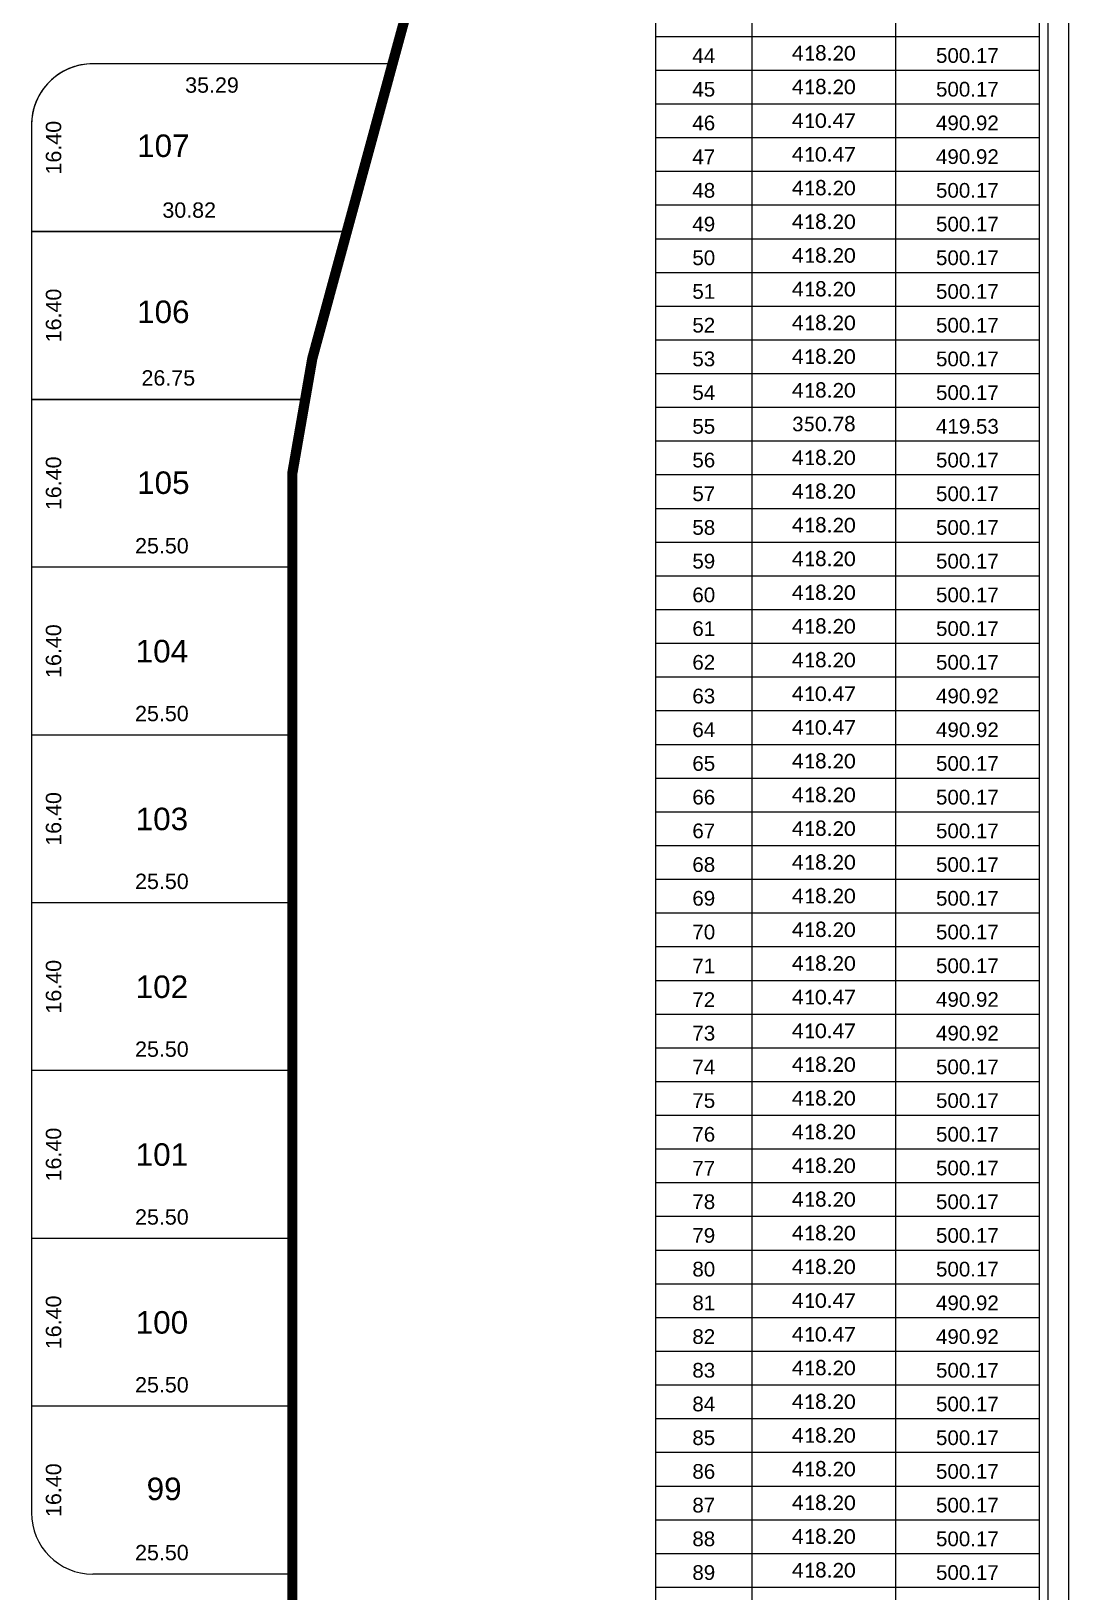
# Model space of a CAD drawing. Header units: metres. Extents: x -20425 to -20124, y -3531 to -2919.
# Drawn here: x -20225.9 to -20124.4, y -3223.7 to -3071.2 of the extents above; entities that cross this region are included whole.
import ezdxf
from ezdxf.enums import TextEntityAlignment as Align

# ---------------------------------------------------------------- set-up
doc = ezdxf.new("R2010")
doc.units = ezdxf.units.M
doc.header["$MEASUREMENT"] = 0
doc.header["$PDMODE"] = 32
doc.header["$PDSIZE"] = 1
doc.layers.add('DIMENTION', color=6, linetype='Continuous')
doc.layers.add('TEXT', color=7, linetype='Continuous')
doc.styles.add('ARIAL', font='arial.ttf', dxfattribs={"height": 1.5})
doc.dimstyles.new('Copy of STANDARD', dxfattribs={"dimtxt": 1.5, "dimasz": 0.5, "dimexe": 0.2, "dimexo": 0.3, "dimgap": 0.09, "dimtad": 0, "dimzin": 0, "dimdsep": 46, "dimtxsty": 'ARIAL', "dimblk1": 'OPEN', "dimblk2": 'OPEN', "dimsah": 1, "dimcen": 0.09, "dimse1": 1, "dimse2": 1, "dimsd1": 1, "dimsd2": 1, "dimadec": 0, "dimazin": 0, "dimtfac": 1, "dimtofl": 0, "dimtmove": 2, "dimatfit": 3, "dimldrblk": 'OPEN', "dimfxl": 0.2, "dimtolj": 1, "dimtzin": 0, "dimarcsym": 0})

# ---------------------------------------------------------------- blocks, each defined once
blk = doc.blocks.new('*D860')
at = {"layer": 'Defpoints', "color": 0, "linetype": 'Continuous', "transparency": 16777216}
for p in [(-20199.08, -3105.11), (-20225.84, -3107.2), (-20199.08, -3107.2)]:
    blk.add_point(p, dxfattribs=at)
at = {"layer": 'DIMENTION', "color": 0, "linetype": 'Continuous', "transparency": 16777216, "insert": (-20212.46, -3105.11), "char_height": 1.5, "attachment_point": 5, "style": 'ARIAL'}
blk.add_mtext('\\A1;26.75', dxfattribs=at)
blk = doc.blocks.new('_OPEN')
at = {"color": 0, "linetype": 'ByBlock'}
for p, q in [((-1, 0.17), (0, 0)), ((0, 0), (-1, -0.17)), ((0, 0), (-1, 0))]:
    blk.add_line(p, q, dxfattribs=at)
blk = doc.blocks.new('*D861')
at = {"layer": 'Defpoints', "color": 0, "linetype": 'Continuous', "transparency": 16777216}
for p in [(-20225.84, -3090.8), (-20223.67, -3090.8), (-20225.84, -3107.2)]:
    blk.add_point(p, dxfattribs=at)
at = {"layer": 'DIMENTION', "color": 0, "linetype": 'Continuous', "transparency": 16777216, "insert": (-20223.67, -3099), "char_height": 1.5, "attachment_point": 5, "rotation": 90, "style": 'ARIAL'}
blk.add_mtext('\\A1;16.40', dxfattribs=at)
blk = doc.blocks.new('*D862')
at = {"layer": 'Defpoints', "color": 0, "linetype": 'Continuous', "transparency": 16777216}
for p in [(-20200.34, -3121.51), (-20225.84, -3123.6), (-20200.34, -3123.6)]:
    blk.add_point(p, dxfattribs=at)
at = {"layer": 'DIMENTION', "color": 0, "linetype": 'Continuous', "transparency": 16777216, "insert": (-20213.09, -3121.51), "char_height": 1.5, "attachment_point": 5, "style": 'ARIAL'}
blk.add_mtext('\\A1;25.50', dxfattribs=at)
blk = doc.blocks.new('*D863')
at = {"layer": 'Defpoints', "color": 0, "linetype": 'Continuous', "transparency": 16777216}
for p in [(-20225.84, -3107.2), (-20223.67, -3107.2), (-20225.84, -3123.6)]:
    blk.add_point(p, dxfattribs=at)
at = {"layer": 'DIMENTION', "color": 0, "linetype": 'Continuous', "transparency": 16777216, "insert": (-20223.67, -3115.4), "char_height": 1.5, "attachment_point": 5, "rotation": 90, "style": 'ARIAL'}
blk.add_mtext('\\A1;16.40', dxfattribs=at)
blk = doc.blocks.new('*D864')
at = {"layer": 'Defpoints', "color": 0, "linetype": 'Continuous', "transparency": 16777216}
for p in [(-20200.34, -3137.91), (-20225.84, -3140), (-20200.34, -3140)]:
    blk.add_point(p, dxfattribs=at)
at = {"layer": 'DIMENTION', "color": 0, "linetype": 'Continuous', "transparency": 16777216, "insert": (-20213.09, -3137.91), "char_height": 1.5, "attachment_point": 5, "style": 'ARIAL'}
blk.add_mtext('\\A1;25.50', dxfattribs=at)
blk = doc.blocks.new('*D865')
at = {"layer": 'Defpoints', "color": 0, "linetype": 'Continuous', "transparency": 16777216}
for p in [(-20225.84, -3123.6), (-20223.67, -3123.6), (-20225.84, -3140)]:
    blk.add_point(p, dxfattribs=at)
at = {"layer": 'DIMENTION', "color": 0, "linetype": 'Continuous', "transparency": 16777216, "insert": (-20223.67, -3131.8), "char_height": 1.5, "attachment_point": 5, "rotation": 90, "style": 'ARIAL'}
blk.add_mtext('\\A1;16.40', dxfattribs=at)
blk = doc.blocks.new('*D866')
at = {"layer": 'Defpoints', "color": 0, "linetype": 'Continuous', "transparency": 16777216}
for p in [(-20200.34, -3154.31), (-20225.84, -3156.4), (-20200.34, -3156.4)]:
    blk.add_point(p, dxfattribs=at)
at = {"layer": 'DIMENTION', "color": 0, "linetype": 'Continuous', "transparency": 16777216, "insert": (-20213.09, -3154.31), "char_height": 1.5, "attachment_point": 5, "style": 'ARIAL'}
blk.add_mtext('\\A1;25.50', dxfattribs=at)
blk = doc.blocks.new('*D867')
at = {"layer": 'Defpoints', "color": 0, "linetype": 'Continuous', "transparency": 16777216}
for p in [(-20225.84, -3140), (-20223.67, -3140), (-20225.84, -3156.4)]:
    blk.add_point(p, dxfattribs=at)
at = {"layer": 'DIMENTION', "color": 0, "linetype": 'Continuous', "transparency": 16777216, "insert": (-20223.67, -3148.2), "char_height": 1.5, "attachment_point": 5, "rotation": 90, "style": 'ARIAL'}
blk.add_mtext('\\A1;16.40', dxfattribs=at)
blk = doc.blocks.new('*D868')
at = {"layer": 'Defpoints', "color": 0, "linetype": 'Continuous', "transparency": 16777216}
for p in [(-20200.34, -3170.71), (-20225.84, -3172.8), (-20200.34, -3172.8)]:
    blk.add_point(p, dxfattribs=at)
at = {"layer": 'DIMENTION', "color": 0, "linetype": 'Continuous', "transparency": 16777216, "insert": (-20213.09, -3170.71), "char_height": 1.5, "attachment_point": 5, "style": 'ARIAL'}
blk.add_mtext('\\A1;25.50', dxfattribs=at)
blk = doc.blocks.new('*D869')
at = {"layer": 'Defpoints', "color": 0, "linetype": 'Continuous', "transparency": 16777216}
for p in [(-20225.84, -3156.4), (-20223.67, -3156.4), (-20225.84, -3172.8)]:
    blk.add_point(p, dxfattribs=at)
at = {"layer": 'DIMENTION', "color": 0, "linetype": 'Continuous', "transparency": 16777216, "insert": (-20223.67, -3164.6), "char_height": 1.5, "attachment_point": 5, "rotation": 90, "style": 'ARIAL'}
blk.add_mtext('\\A1;16.40', dxfattribs=at)
blk = doc.blocks.new('*D870')
at = {"layer": 'Defpoints', "color": 0, "linetype": 'Continuous', "transparency": 16777216}
for p in [(-20200.34, -3187.11), (-20225.84, -3189.2), (-20200.34, -3189.2)]:
    blk.add_point(p, dxfattribs=at)
at = {"layer": 'DIMENTION', "color": 0, "linetype": 'Continuous', "transparency": 16777216, "insert": (-20213.09, -3187.11), "char_height": 1.5, "attachment_point": 5, "style": 'ARIAL'}
blk.add_mtext('\\A1;25.50', dxfattribs=at)
blk = doc.blocks.new('*D871')
at = {"layer": 'Defpoints', "color": 0, "linetype": 'Continuous', "transparency": 16777216}
for p in [(-20225.84, -3172.8), (-20223.67, -3172.8), (-20225.84, -3189.2)]:
    blk.add_point(p, dxfattribs=at)
at = {"layer": 'DIMENTION', "color": 0, "linetype": 'Continuous', "transparency": 16777216, "insert": (-20223.67, -3181), "char_height": 1.5, "attachment_point": 5, "rotation": 90, "style": 'ARIAL'}
blk.add_mtext('\\A1;16.40', dxfattribs=at)
blk = doc.blocks.new('*D872')
at = {"layer": 'Defpoints', "color": 0, "linetype": 'Continuous', "transparency": 16777216}
for p in [(-20200.34, -3203.51), (-20225.84, -3205.6), (-20200.34, -3205.6)]:
    blk.add_point(p, dxfattribs=at)
at = {"layer": 'DIMENTION', "color": 0, "linetype": 'Continuous', "transparency": 16777216, "insert": (-20213.09, -3203.51), "char_height": 1.5, "attachment_point": 5, "style": 'ARIAL'}
blk.add_mtext('\\A1;25.50', dxfattribs=at)
blk = doc.blocks.new('*D873')
at = {"layer": 'Defpoints', "color": 0, "linetype": 'Continuous', "transparency": 16777216}
for p in [(-20225.84, -3189.2), (-20223.67, -3189.2), (-20225.84, -3205.6)]:
    blk.add_point(p, dxfattribs=at)
at = {"layer": 'DIMENTION', "color": 0, "linetype": 'Continuous', "transparency": 16777216, "insert": (-20223.67, -3197.4), "char_height": 1.5, "attachment_point": 5, "rotation": 90, "style": 'ARIAL'}
blk.add_mtext('\\A1;16.40', dxfattribs=at)
blk = doc.blocks.new('*D874')
at = {"layer": 'Defpoints', "color": 0, "linetype": 'Continuous', "transparency": 16777216}
for p in [(-20200.34, -3219.91), (-20225.84, -3222), (-20200.34, -3222)]:
    blk.add_point(p, dxfattribs=at)
at = {"layer": 'DIMENTION', "color": 0, "linetype": 'Continuous', "transparency": 16777216, "insert": (-20213.09, -3219.91), "char_height": 1.5, "attachment_point": 5, "style": 'ARIAL'}
blk.add_mtext('\\A1;25.50', dxfattribs=at)
blk = doc.blocks.new('*D875')
at = {"layer": 'Defpoints', "color": 0, "linetype": 'Continuous', "transparency": 16777216}
for p in [(-20225.84, -3205.6), (-20223.67, -3205.6), (-20225.84, -3222)]:
    blk.add_point(p, dxfattribs=at)
at = {"layer": 'DIMENTION', "color": 0, "linetype": 'Continuous', "transparency": 16777216, "insert": (-20223.67, -3213.8), "char_height": 1.5, "attachment_point": 5, "rotation": 90, "style": 'ARIAL'}
blk.add_mtext('\\A1;16.40', dxfattribs=at)
blk = doc.blocks.new('*D876')
at = {"layer": 'Defpoints', "color": 0, "linetype": 'Continuous', "transparency": 16777216}
for p in [(-20225.84, -3074.4), (-20190.55, -3074.4), (-20190.55, -3076.49)]:
    blk.add_point(p, dxfattribs=at)
at = {"layer": 'DIMENTION', "color": 0, "linetype": 'Continuous', "transparency": 16777216, "insert": (-20208.19, -3076.49), "char_height": 1.5, "attachment_point": 5, "style": 'ARIAL'}
blk.add_mtext('\\A1;35.29', dxfattribs=at)
blk = doc.blocks.new('*D877')
at = {"layer": 'Defpoints', "color": 0, "linetype": 'Continuous', "transparency": 16777216}
for p in [(-20225.84, -3074.4), (-20225.84, -3090.8), (-20223.67, -3090.8)]:
    blk.add_point(p, dxfattribs=at)
at = {"layer": 'DIMENTION', "color": 0, "linetype": 'Continuous', "transparency": 16777216, "insert": (-20223.67, -3082.6), "char_height": 1.5, "attachment_point": 5, "rotation": 90, "style": 'ARIAL'}
blk.add_mtext('\\A1;16.40', dxfattribs=at)
blk = doc.blocks.new('*D878')
at = {"layer": 'Defpoints', "color": 0, "linetype": 'Continuous', "transparency": 16777216}
for p in [(-20195.01, -3088.71), (-20225.84, -3090.8), (-20195.01, -3090.8)]:
    blk.add_point(p, dxfattribs=at)
at = {"layer": 'DIMENTION', "color": 0, "linetype": 'Continuous', "transparency": 16777216, "insert": (-20210.42, -3088.71), "char_height": 1.5, "attachment_point": 5, "style": 'ARIAL'}
blk.add_mtext('\\A1;30.82', dxfattribs=at)

msp = doc.modelspace()

# ---------------------------------------------------------------- linework, layer by layer
at = {"layer": 'DIMENTION', "color": 7, "linetype": 'Continuous'}
for p, q in [((-20164.832, -2921.022), (-20164.832, -3151.65)), ((-20164.832, -2921.022), (-20164.832, -3361.653)), ((-20127.339, -2921.022), (-20127.339, -3361.653)), ((-20155.42, -2923.891), (-20155.42, -3361.653)), ((-20141.38, -2926.972), (-20141.38, -3361.653)), ((-20164.832, -3071.724), (-20127.339, -3071.724)), ((-20164.832, -3075.019), (-20127.339, -3075.019)), ((-20164.832, -3078.313), (-20127.339, -3078.313)), ((-20164.832, -3081.608), (-20127.339, -3081.608)), ((-20164.832, -3084.903), (-20127.339, -3084.903)), ((-20164.832, -3088.197), (-20127.339, -3088.197)), ((-20164.832, -3091.492), (-20127.339, -3091.492)), ((-20164.832, -3094.786), (-20127.339, -3094.786)), ((-20164.832, -3098.081), (-20127.339, -3098.081)), ((-20164.832, -3101.376), (-20127.339, -3101.376)), ((-20164.832, -3104.67), (-20127.339, -3104.67)), ((-20164.832, -3107.965), (-20127.339, -3107.965)), ((-20164.832, -3111.26), (-20127.339, -3111.26)), ((-20164.832, -3114.554), (-20127.339, -3114.554)), ((-20164.832, -3117.849), (-20127.339, -3117.849)), ((-20164.832, -3121.144), (-20127.339, -3121.144)), ((-20164.832, -3124.438), (-20127.339, -3124.438)), ((-20164.832, -3127.733), (-20127.339, -3127.733)), ((-20164.832, -3131.028), (-20127.339, -3131.028)), ((-20164.832, -3134.322), (-20127.339, -3134.322)), ((-20164.832, -3137.617), (-20127.339, -3137.617)), ((-20164.832, -3140.912), (-20127.339, -3140.912)), ((-20164.832, -3144.206), (-20127.339, -3144.206)), ((-20164.832, -3147.501), (-20127.339, -3147.501)), ((-20164.832, -3150.795), (-20127.339, -3150.795)), ((-20164.832, -3154.09), (-20127.339, -3154.09)), ((-20164.832, -3157.385), (-20127.339, -3157.385)), ((-20164.832, -3160.679), (-20127.339, -3160.679)), ((-20164.832, -3163.974), (-20127.339, -3163.974)), ((-20164.832, -3167.269), (-20127.339, -3167.269)), ((-20164.832, -3170.563), (-20127.339, -3170.563)), ((-20164.832, -3173.858), (-20127.339, -3173.858)), ((-20164.832, -3177.153), (-20127.339, -3177.153)), ((-20164.832, -3180.447), (-20127.339, -3180.447)), ((-20164.832, -3183.742), (-20127.339, -3183.742)), ((-20164.832, -3187.037), (-20127.339, -3187.037)), ((-20164.832, -3190.331), (-20127.339, -3190.331)), ((-20164.832, -3193.626), (-20127.339, -3193.626)), ((-20164.832, -3196.921), (-20127.339, -3196.921)), ((-20164.832, -3200.215), (-20127.339, -3200.215)), ((-20164.832, -3203.51), (-20127.339, -3203.51)), ((-20164.832, -3206.804), (-20127.339, -3206.804)), ((-20164.832, -3210.099), (-20127.339, -3210.099)), ((-20164.832, -3213.394), (-20127.339, -3213.394)), ((-20164.832, -3216.688), (-20127.339, -3216.688)), ((-20164.832, -3219.983), (-20127.339, -3219.983)), ((-20164.832, -3223.278), (-20127.339, -3223.278))]:
    msp.add_line(p, q, dxfattribs=at)
at = {"layer": 'DIMENTION', "color": 0, "linetype": 'Continuous'}
msp.add_line((-20200.336, -3222.001), (-20219.836, -3222.001), dxfattribs=at)
for points in [[(-20424.811, -3531.341), (-20124.449, -3531.341), (-20124.449, -2918.531), (-20424.811, -2918.531)], [(-20422.811, -3529.341), (-20126.449, -3529.341), (-20126.449, -2920.531), (-20422.811, -2920.531)], [(-20225.821, -3090.801), (-20225.836, -3107.201), (-20199.083, -3107.201), (-20198.383, -3103.183), (-20195.012, -3090.801)]]:
    msp.add_lwpolyline(points, close=True, dxfattribs=at)
at = {"layer": 'DIMENTION', "color": 1, "linetype": 'Continuous', "const_width": 1}
msp.add_lwpolyline([(-20200.336, -3114.401), (-20198.383, -3103.183), (-20188.602, -3067.25), (-20186.137, -3062.401), (-20186.137, -3062.401), (-20181.429, -3053.138), (-20215.373, -2928.562), (-20215.373, -2928.562), (-20280.161, -2939.474), (-20308.053, -2954.902), (-20337.174, -2960.266), (-20370.873, -2962.89), (-20388.704, -2974.496), (-20392.97, -2978.16), (-20408.868, -2987.995), (-20400.042, -3118.314), (-20387.876, -3246.877), (-20389.246, -3311.003), (-20390.617, -3375.129), (-20389.471, -3521.815), (-20202.637, -3521.815), (-20200.336, -3475.953), (-20200.336, -3383.109), (-20200.336, -3335.901)], close=True, dxfattribs=at)
at = {"layer": 'DIMENTION', "color": 0, "linetype": 'Continuous'}
for points in [[(-20190.548, -3074.401), (-20219.836, -3074.401, 0.4142136), (-20225.836, -3080.401), (-20225.836, -3216.001)], [(-20190.548, -3074.401), (-20219.836, -3074.401, 0.4142136), (-20225.836, -3080.401), (-20225.836, -3090.801), (-20195.012, -3090.801), (-20190.548, -3074.401)]]:
    msp.add_lwpolyline(points, format="xyb", dxfattribs=at)
for points in [[(-20195.012, -3090.801), (-20225.836, -3090.801)], [(-20199.083, -3107.201), (-20225.836, -3107.201)], [(-20200.336, -3123.601), (-20225.836, -3123.601)], [(-20200.336, -3123.601), (-20225.836, -3123.601)], [(-20200.336, -3140.001), (-20225.836, -3140.001)], [(-20200.336, -3156.401), (-20225.836, -3156.401)], [(-20200.336, -3172.801), (-20225.836, -3172.801)], [(-20200.336, -3189.201), (-20225.836, -3189.201)], [(-20200.336, -3205.601), (-20225.836, -3205.601)]]:
    msp.add_lwpolyline(points, dxfattribs=at)
for centre, start, end in [((-20219.836, -3080.401), 90, 180), ((-20219.836, -3216.001), 180, 270)]:
    msp.add_arc(centre, 6, start, end, dxfattribs=at)

# ---------------------------------------------------------------- texts
at = {"layer": 'DIMENTION', "color": 7, "linetype": 'Continuous', "char_height": 1.43662}
for s, insert, width, attachment_point in [('{\\fArial|b0|i0|c0;44', (-20160.126, -3074.329), 8.03229, 8), ('{\\fCalibri|b0|i0|c0;418.20', (-20148.4, -3073.371), 12.6614, 5), ('{\\fArial|b0|i0|c0;500.17', (-20134.359, -3074.329), 12.6614, 8), ('{\\fCalibri|b0|i0|c0;418.20', (-20148.4, -3076.666), 12.6614, 5), ('{\\fArial|b0|i0|c0;500.17', (-20134.359, -3077.624), 12.6614, 8), ('{\\fArial|b0|i0|c0;45', (-20160.126, -3077.624), 8.03229, 8), ('{\\fArial|b0|i0|c0;46', (-20160.126, -3080.918), 8.03229, 8), ('{\\fCalibri|b0|i0|c0;410.47', (-20148.4, -3079.961), 12.6614, 5), ('{\\fArial|b0|i0|c0;490.92', (-20134.359, -3080.918), 12.6614, 8), ('{\\fArial|b0|i0|c0;47', (-20160.126, -3084.213), 8.03229, 8), ('{\\fCalibri|b0|i0|c0;410.47', (-20148.4, -3083.255), 12.6614, 5), ('{\\fArial|b0|i0|c0;490.92', (-20134.359, -3084.213), 12.6614, 8), ('{\\fArial|b0|i0|c0;48', (-20160.126, -3087.508), 8.03229, 8), ('{\\fCalibri|b0|i0|c0;418.20', (-20148.4, -3086.55), 12.6614, 5), ('{\\fArial|b0|i0|c0;500.17', (-20134.359, -3087.508), 12.6614, 8), ('{\\fArial|b0|i0|c0;49', (-20160.126, -3090.802), 8.03229, 8), ('{\\fCalibri|b0|i0|c0;418.20', (-20148.4, -3089.845), 12.6614, 5), ('{\\fArial|b0|i0|c0;500.17', (-20134.359, -3090.802), 12.6614, 8), ('{\\fArial|b0|i0|c0;50', (-20160.126, -3094.097), 8.03229, 8), ('{\\fCalibri|b0|i0|c0;418.20', (-20148.4, -3093.139), 12.6614, 5), ('{\\fArial|b0|i0|c0;500.17', (-20134.359, -3094.097), 12.6614, 8), ('{\\fArial|b0|i0|c0;51', (-20160.126, -3097.392), 8.03229, 8), ('{\\fCalibri|b0|i0|c0;418.20', (-20148.4, -3096.434), 12.6614, 5), ('{\\fArial|b0|i0|c0;500.17', (-20134.359, -3097.392), 12.6614, 8), ('{\\fCalibri|b0|i0|c0;418.20', (-20148.4, -3099.728), 12.6614, 5), ('{\\fArial|b0|i0|c0;52', (-20160.126, -3100.686), 8.03229, 8), ('{\\fArial|b0|i0|c0;500.17', (-20134.359, -3100.686), 12.6614, 8), ('{\\fArial|b0|i0|c0;53', (-20160.126, -3103.981), 8.03229, 8), ('{\\fCalibri|b0|i0|c0;418.20', (-20148.4, -3103.023), 12.6614, 5), ('{\\fArial|b0|i0|c0;500.17', (-20134.359, -3103.981), 12.6614, 8), ('{\\fArial|b0|i0|c0;54', (-20160.126, -3107.276), 8.03229, 8), ('{\\fCalibri|b0|i0|c0;418.20', (-20148.4, -3106.318), 12.6614, 5), ('{\\fArial|b0|i0|c0;500.17', (-20134.359, -3107.276), 12.6614, 8), ('{\\fArial|b0|i0|c0;55', (-20160.126, -3110.57), 8.03229, 8), ('{\\fCalibri|b0|i0|c0;350.78', (-20148.4, -3109.612), 12.6614, 5), ('{\\fArial|b0|i0|c0;419.53', (-20134.359, -3110.57), 12.6614, 8), ('{\\fArial|b0|i0|c0;56', (-20160.126, -3113.865), 8.03229, 8), ('{\\fCalibri|b0|i0|c0;418.20', (-20148.4, -3112.907), 12.6614, 5), ('{\\fArial|b0|i0|c0;500.17', (-20134.359, -3113.865), 12.6614, 8), ('{\\fArial|b0|i0|c0;57', (-20160.126, -3117.159), 8.03229, 8), ('{\\fCalibri|b0|i0|c0;418.20', (-20148.4, -3116.202), 12.6614, 5), ('{\\fArial|b0|i0|c0;500.17', (-20134.359, -3117.159), 12.6614, 8), ('{\\fCalibri|b0|i0|c0;418.20', (-20148.4, -3119.496), 12.6614, 5), ('{\\fArial|b0|i0|c0;58', (-20160.126, -3120.454), 8.03229, 8), ('{\\fArial|b0|i0|c0;500.17', (-20134.359, -3120.454), 12.6614, 8), ('{\\fArial|b0|i0|c0;59', (-20160.126, -3123.749), 8.03229, 8), ('{\\fCalibri|b0|i0|c0;418.20', (-20148.4, -3122.791), 12.6614, 5), ('{\\fArial|b0|i0|c0;500.17', (-20134.359, -3123.749), 12.6614, 8), ('{\\fArial|b0|i0|c0;60', (-20160.126, -3127.043), 8.03229, 8), ('{\\fCalibri|b0|i0|c0;418.20', (-20148.4, -3126.086), 12.6614, 5), ('{\\fArial|b0|i0|c0;500.17', (-20134.359, -3127.043), 12.6614, 8), ('{\\fArial|b0|i0|c0;61', (-20160.126, -3130.338), 8.03229, 8), ('{\\fCalibri|b0|i0|c0;418.20', (-20148.4, -3129.38), 12.6614, 5), ('{\\fArial|b0|i0|c0;500.17', (-20134.359, -3130.338), 12.6614, 8), ('{\\fArial|b0|i0|c0;62', (-20160.126, -3133.633), 8.03229, 8), ('{\\fCalibri|b0|i0|c0;418.20', (-20148.4, -3132.675), 12.6614, 5), ('{\\fArial|b0|i0|c0;500.17', (-20134.359, -3133.633), 12.6614, 8), ('{\\fArial|b0|i0|c0;63', (-20160.126, -3136.927), 8.03229, 8), ('{\\fCalibri|b0|i0|c0;410.47', (-20148.4, -3135.97), 12.6614, 5), ('{\\fArial|b0|i0|c0;490.92', (-20134.359, -3136.927), 12.6614, 8), ('{\\fCalibri|b0|i0|c0;410.47', (-20148.4, -3139.264), 12.6614, 5), ('{\\fArial|b0|i0|c0;64', (-20160.126, -3140.222), 8.03229, 8), ('{\\fArial|b0|i0|c0;490.92', (-20134.359, -3140.222), 12.6614, 8), ('{\\fCalibri|b0|i0|c0;418.20', (-20148.4, -3142.559), 12.6614, 5), ('{\\fArial|b0|i0|c0;65', (-20160.126, -3143.517), 8.03229, 8), ('{\\fArial|b0|i0|c0;500.17', (-20134.359, -3143.517), 12.6614, 8), ('{\\fArial|b0|i0|c0;66', (-20160.126, -3146.811), 8.03229, 8), ('{\\fCalibri|b0|i0|c0;418.20', (-20148.4, -3145.854), 12.6614, 5), ('{\\fArial|b0|i0|c0;500.17', (-20134.359, -3146.811), 12.6614, 8), ('{\\fArial|b0|i0|c0;67', (-20160.126, -3150.106), 8.03229, 8), ('{\\fCalibri|b0|i0|c0;418.20', (-20148.4, -3149.148), 12.6614, 5), ('{\\fArial|b0|i0|c0;500.17', (-20134.359, -3150.106), 12.6614, 8), ('{\\fArial|b0|i0|c0;68', (-20160.126, -3153.401), 8.03229, 8), ('{\\fCalibri|b0|i0|c0;418.20', (-20148.4, -3152.443), 12.6614, 5), ('{\\fArial|b0|i0|c0;500.17', (-20134.359, -3153.401), 12.6614, 8), ('{\\fArial|b0|i0|c0;69', (-20160.126, -3156.695), 8.03229, 8), ('{\\fCalibri|b0|i0|c0;418.20', (-20148.4, -3155.737), 12.6614, 5), ('{\\fArial|b0|i0|c0;500.17', (-20134.359, -3156.695), 12.6614, 8), ('{\\fArial|b0|i0|c0;70', (-20160.126, -3159.99), 8.03229, 8), ('{\\fCalibri|b0|i0|c0;418.20', (-20148.4, -3159.032), 12.6614, 5), ('{\\fArial|b0|i0|c0;500.17', (-20134.359, -3159.99), 12.6614, 8), ('{\\fCalibri|b0|i0|c0;418.20', (-20148.4, -3162.327), 12.6614, 5), ('{\\fArial|b0|i0|c0;71', (-20160.126, -3163.284), 8.03229, 8), ('{\\fArial|b0|i0|c0;500.17', (-20134.359, -3163.284), 12.6614, 8), ('{\\fArial|b0|i0|c0;72', (-20160.126, -3166.579), 8.03229, 8), ('{\\fCalibri|b0|i0|c0;410.47', (-20148.4, -3165.621), 12.6614, 5), ('{\\fArial|b0|i0|c0;490.92', (-20134.359, -3166.579), 12.6614, 8), ('{\\fArial|b0|i0|c0;73', (-20160.126, -3169.874), 8.03229, 8), ('{\\fCalibri|b0|i0|c0;410.47', (-20148.4, -3168.916), 12.6614, 5), ('{\\fArial|b0|i0|c0;490.92', (-20134.359, -3169.874), 12.6614, 8), ('{\\fArial|b0|i0|c0;74', (-20160.126, -3173.168), 8.03229, 8), ('{\\fCalibri|b0|i0|c0;418.20', (-20148.4, -3172.211), 12.6614, 5), ('{\\fArial|b0|i0|c0;500.17', (-20134.359, -3173.168), 12.6614, 8), ('{\\fArial|b0|i0|c0;75', (-20160.126, -3176.463), 8.03229, 8), ('{\\fCalibri|b0|i0|c0;418.20', (-20148.4, -3175.505), 12.6614, 5), ('{\\fArial|b0|i0|c0;500.17', (-20134.359, -3176.463), 12.6614, 8), ('{\\fArial|b0|i0|c0;76', (-20160.126, -3179.758), 8.03229, 8), ('{\\fCalibri|b0|i0|c0;418.20', (-20148.4, -3178.8), 12.6614, 5), ('{\\fArial|b0|i0|c0;500.17', (-20134.359, -3179.758), 12.6614, 8), ('{\\fCalibri|b0|i0|c0;418.20', (-20148.4, -3182.095), 12.6614, 5), ('{\\fArial|b0|i0|c0;77', (-20160.126, -3183.052), 8.03229, 8), ('{\\fArial|b0|i0|c0;500.17', (-20134.359, -3183.052), 12.6614, 8), ('{\\fArial|b0|i0|c0;78', (-20160.126, -3186.347), 8.03229, 8), ('{\\fCalibri|b0|i0|c0;418.20', (-20148.4, -3185.389), 12.6614, 5), ('{\\fArial|b0|i0|c0;500.17', (-20134.359, -3186.347), 12.6614, 8), ('{\\fArial|b0|i0|c0;79', (-20160.126, -3189.642), 8.03229, 8), ('{\\fCalibri|b0|i0|c0;418.20', (-20148.4, -3188.684), 12.6614, 5), ('{\\fArial|b0|i0|c0;500.17', (-20134.359, -3189.642), 12.6614, 8), ('{\\fArial|b0|i0|c0;80', (-20160.126, -3192.936), 8.03229, 8), ('{\\fCalibri|b0|i0|c0;418.20', (-20148.4, -3191.979), 12.6614, 5), ('{\\fArial|b0|i0|c0;500.17', (-20134.359, -3192.936), 12.6614, 8), ('{\\fArial|b0|i0|c0;81', (-20160.126, -3196.231), 8.03229, 8), ('{\\fCalibri|b0|i0|c0;410.47', (-20148.4, -3195.273), 12.6614, 5), ('{\\fArial|b0|i0|c0;490.92', (-20134.359, -3196.231), 12.6614, 8), ('{\\fArial|b0|i0|c0;82', (-20160.126, -3199.526), 8.03229, 8), ('{\\fCalibri|b0|i0|c0;410.47', (-20148.4, -3198.568), 12.6614, 5), ('{\\fArial|b0|i0|c0;490.92', (-20134.359, -3199.526), 12.6614, 8), ('{\\fCalibri|b0|i0|c0;418.20', (-20148.4, -3201.862), 12.6614, 5), ('{\\fArial|b0|i0|c0;83', (-20160.126, -3202.82), 8.03229, 8), ('{\\fArial|b0|i0|c0;500.17', (-20134.359, -3202.82), 12.6614, 8), ('{\\fArial|b0|i0|c0;84', (-20160.126, -3206.115), 8.03229, 8), ('{\\fCalibri|b0|i0|c0;418.20', (-20148.4, -3205.157), 12.6614, 5), ('{\\fArial|b0|i0|c0;500.17', (-20134.359, -3206.115), 12.6614, 8), ('{\\fArial|b0|i0|c0;85', (-20160.126, -3209.41), 8.03229, 8), ('{\\fCalibri|b0|i0|c0;418.20', (-20148.4, -3208.452), 12.6614, 5), ('{\\fArial|b0|i0|c0;500.17', (-20134.359, -3209.41), 12.6614, 8), ('{\\fArial|b0|i0|c0;86', (-20160.126, -3212.704), 8.03229, 8), ('{\\fCalibri|b0|i0|c0;418.20', (-20148.4, -3211.746), 12.6614, 5), ('{\\fArial|b0|i0|c0;500.17', (-20134.359, -3212.704), 12.6614, 8), ('{\\fArial|b0|i0|c0;87', (-20160.126, -3215.999), 8.03229, 8), ('{\\fCalibri|b0|i0|c0;418.20', (-20148.4, -3215.041), 12.6614, 5), ('{\\fArial|b0|i0|c0;500.17', (-20134.359, -3215.999), 12.6614, 8), ('{\\fArial|b0|i0|c0;88', (-20160.126, -3219.293), 8.03229, 8), ('{\\fCalibri|b0|i0|c0;418.20', (-20148.4, -3218.336), 12.6614, 5), ('{\\fArial|b0|i0|c0;500.17', (-20134.359, -3219.293), 12.6614, 8), ('{\\fCalibri|b0|i0|c0;418.20', (-20148.4, -3221.63), 12.6614, 5), ('{\\fArial|b0|i0|c0;89', (-20160.126, -3222.588), 8.03229, 8), ('{\\fArial|b0|i0|c0;500.17', (-20134.359, -3222.588), 12.6614, 8)]:
    msp.add_mtext(s, dxfattribs=dict(at, insert=insert, width=width, attachment_point=attachment_point))
at = {"layer": 'TEXT', "linetype": 'Continuous', "style": 'ARIAL'}
for s, p in [('107', (-20212.946, -3082.411)), ('106', (-20212.946, -3098.637)), ('105', (-20212.946, -3115.339)), ('104', (-20213.086, -3131.801)), ('103', (-20213.086, -3148.201)), ('102', (-20213.086, -3164.601)), ('101', (-20213.086, -3181.001)), ('100', (-20213.086, -3197.401)), ('99', (-20212.872, -3213.672))]:
    msp.add_text(s, height=2.2, dxfattribs=at).set_placement(p, align=Align.MIDDLE_CENTER)

# ---------------------------------------------------------------- dimensions: what is measured, and where the dimension line sits
at = {"layer": 'DIMENTION', "linetype": 'Continuous'}
for p1, p2, distance, picture, middle in [((-20225.836, -3074.401), (-20190.548, -3074.401), -2.091, '*D876', (-20208.192, -3076.492)), ((-20225.836, -3074.401), (-20225.836, -3090.801), 2.162, '*D877', (-20223.674, -3082.601)), ((-20225.836, -3090.801), (-20195.012, -3090.801), 2.091, '*D878', (-20210.424, -3088.71)), ((-20225.836, -3107.201), (-20225.836, -3090.801), -2.162, '*D861', (-20223.674, -3099.001)), ((-20225.836, -3107.201), (-20199.083, -3107.201), 2.091, '*D860', (-20212.46, -3105.11)), ((-20225.836, -3123.601), (-20225.836, -3107.201), -2.162, '*D863', (-20223.674, -3115.401)), ((-20225.836, -3123.601), (-20200.336, -3123.601), 2.091, '*D862', (-20213.086, -3121.51)), ((-20225.836, -3140.001), (-20225.836, -3123.601), -2.162, '*D865', (-20223.674, -3131.801)), ((-20225.836, -3140.001), (-20200.336, -3140.001), 2.091, '*D864', (-20213.086, -3137.91)), ((-20225.836, -3156.401), (-20225.836, -3140.001), -2.162, '*D867', (-20223.674, -3148.201)), ((-20225.836, -3156.401), (-20200.336, -3156.401), 2.091, '*D866', (-20213.086, -3154.31)), ((-20225.836, -3172.801), (-20225.836, -3156.401), -2.162, '*D869', (-20223.674, -3164.601)), ((-20225.836, -3172.801), (-20200.336, -3172.801), 2.091, '*D868', (-20213.086, -3170.71)), ((-20225.836, -3189.201), (-20225.836, -3172.801), -2.162, '*D871', (-20223.674, -3181.001)), ((-20225.836, -3189.201), (-20200.336, -3189.201), 2.091, '*D870', (-20213.086, -3187.11)), ((-20225.836, -3205.601), (-20225.836, -3189.201), -2.162, '*D873', (-20223.674, -3197.401)), ((-20225.836, -3205.601), (-20200.336, -3205.601), 2.091, '*D872', (-20213.086, -3203.51)), ((-20225.836, -3222.001), (-20225.836, -3205.601), -2.162, '*D875', (-20223.674, -3213.801)), ((-20225.836, -3222.001), (-20200.336, -3222.001), 2.091, '*D874', (-20213.086, -3219.91))]:
    dim = msp.add_aligned_dim(p1=p1, p2=p2, distance=distance, dimstyle='Copy of STANDARD', override={"dimscale": 1, "dimfxl": 0.18}, dxfattribs=at)
    dim.commit()
    dim.dimension.update_dxf_attribs({"geometry": picture, "text_midpoint": middle})

doc.saveas('drawing.dxf')
